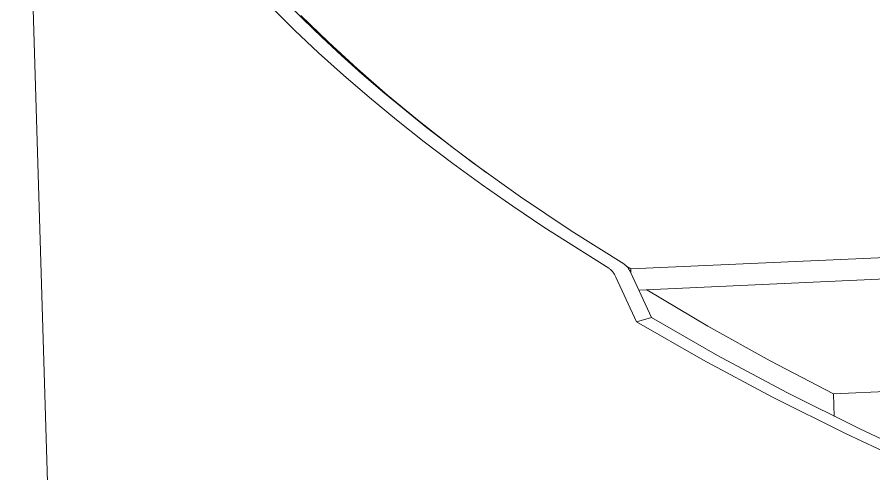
# Model space of a CAD drawing. Header units: inches. Extents: x 214 to 477, y -11 to 187.
# Drawn here: x 429.55 to 435.07, y 85.55 to 88.5 of the extents above; entities that cross this region are included whole.
import ezdxf

# ---------------------------------------------------------------- set-up
doc = ezdxf.new("R2010")
doc.units = ezdxf.units.IN
doc.layers.add('ZANO_R', color=7, linetype='Continuous', lineweight=0)

msp = doc.modelspace()

# ---------------------------------------------------------------- linework, layer by layer
at = {"layer": 'ZANO_R'}
for p, q in [((429.93326, 79.39026), (429.55221, 91.92637)), ((431.39248, 88.48401), (431.27371, 88.60326)), ((431.33987, 88.41238), (431.19114, 88.55991)), ((431.38026, 88.50721), (431.55786, 88.33435)), ((431.51529, 88.36549), (431.39248, 88.48401)), ((431.49475, 88.266), (431.33987, 88.41238)), ((431.64211, 88.24773), (431.51529, 88.36549)), ((431.55786, 88.33435), (431.74409, 88.16299)), ((431.65572, 88.12082), (431.49475, 88.266)), ((431.7729, 88.13078), (431.64211, 88.24773)), ((431.74409, 88.16299), (431.93886, 87.99326)), ((431.82271, 87.97691), (431.65572, 88.12082)), ((431.90762, 88.01466), (431.7729, 88.13078)), ((432.18868, 87.78503), (431.90762, 88.01466)), ((431.93886, 87.99326), (432.14205, 87.82524)), ((431.99563, 87.83432), (431.82271, 87.97691)), ((432.1744, 87.69311), (431.99563, 87.83432)), ((432.14205, 87.82524), (432.35354, 87.65903)), ((434.81158, 86.06792), (474.00953, 87.84429)), ((432.48492, 87.55909), (432.18868, 87.78503)), ((432.35893, 87.55334), (432.1744, 87.69311)), ((432.35354, 87.65903), (432.5732, 87.49474)), ((432.54913, 87.41506), (432.35893, 87.55334)), ((432.79595, 87.33707), (432.48492, 87.55909)), ((432.7449, 87.27833), (432.54913, 87.41506)), ((433.50608, 86.87339), (444.52794, 87.37144)), ((433.12135, 87.1192), (432.79595, 87.33707)), ((432.94613, 87.14319), (432.7449, 87.27833)), ((433.5568, 86.73704), (444.5309, 87.23316)), ((433.36457, 86.87789), (432.94613, 87.14319)), ((433.46066, 86.90568), (433.12135, 87.1192)), ((433.36803, 86.8753), (433.36457, 86.87789)), ((433.37141, 86.8726), (433.36803, 86.8753)), ((433.46412, 86.90309), (433.46066, 86.90568)), ((433.46749, 86.90038), (433.46412, 86.90309)), ((433.47077, 86.89757), (433.46749, 86.90038)), ((433.47396, 86.89465), (433.47077, 86.89757)), ((433.47704, 86.89163), (433.47396, 86.89465)), ((433.48003, 86.88851), (433.47704, 86.89163)), ((433.47905, 86.88992), (433.50608, 86.87339)), ((433.48291, 86.88529), (433.48003, 86.88851)), ((433.48569, 86.88198), (433.48291, 86.88529)), ((433.48835, 86.87858), (433.48569, 86.88198)), ((433.4909, 86.87509), (433.48835, 86.87858)), ((433.49333, 86.87152), (433.4909, 86.87509)), ((433.37469, 86.86979), (433.37141, 86.8726)), ((433.37787, 86.86687), (433.37469, 86.86979)), ((433.38096, 86.86385), (433.37787, 86.86687)), ((433.38395, 86.86072), (433.38096, 86.86385)), ((433.38683, 86.8575), (433.38395, 86.86072)), ((433.3896, 86.85419), (433.38683, 86.8575)), ((433.39227, 86.85079), (433.3896, 86.85419)), ((433.39482, 86.8473), (433.39227, 86.85079)), ((433.39725, 86.84373), (433.39482, 86.8473)), ((433.39956, 86.84008), (433.39725, 86.84373)), ((433.40176, 86.83636), (433.39956, 86.84008)), ((433.40382, 86.83256), (433.40176, 86.83636)), ((433.40577, 86.8287), (433.40382, 86.83256)), ((433.40758, 86.82478), (433.40577, 86.8287)), ((433.40926, 86.8208), (433.40758, 86.82478)), ((433.54299, 86.53221), (433.40926, 86.8208)), ((433.49565, 86.86787), (433.49333, 86.87152)), ((433.49784, 86.86415), (433.49565, 86.86787)), ((433.49991, 86.86035), (433.49784, 86.86415)), ((433.50185, 86.85649), (433.49991, 86.86035)), ((433.50367, 86.85257), (433.50185, 86.85649)), ((433.50535, 86.84859), (433.50367, 86.85257)), ((433.63909, 86.56004), (433.50535, 86.84859)), ((433.50687, 86.84529), (433.50608, 86.87339)), ((433.6079, 86.73935), (434.00295, 86.50457)), ((433.63909, 86.56004), (433.54299, 86.53221)), ((434.06368, 86.31681), (433.63909, 86.56004)), ((433.96953, 86.28777), (433.54299, 86.53221)), ((434.00295, 86.50457), (434.40427, 86.28071)), ((434.41931, 86.04716), (433.96953, 86.28777)), ((434.5114, 86.07741), (434.06368, 86.31681)), ((434.40427, 86.28071), (434.81158, 86.06792)), ((434.8922, 85.81089), (434.41931, 86.04716)), ((434.98211, 85.84233), (434.5114, 86.07741)), ((434.81552, 85.92371), (434.81158, 86.06792)), ((435.47555, 85.61204), (434.98211, 85.84233)), ((435.38795, 85.57944), (434.8922, 85.81089))]:
    msp.add_line(p, q, dxfattribs=at)

doc.saveas('drawing.dxf')
